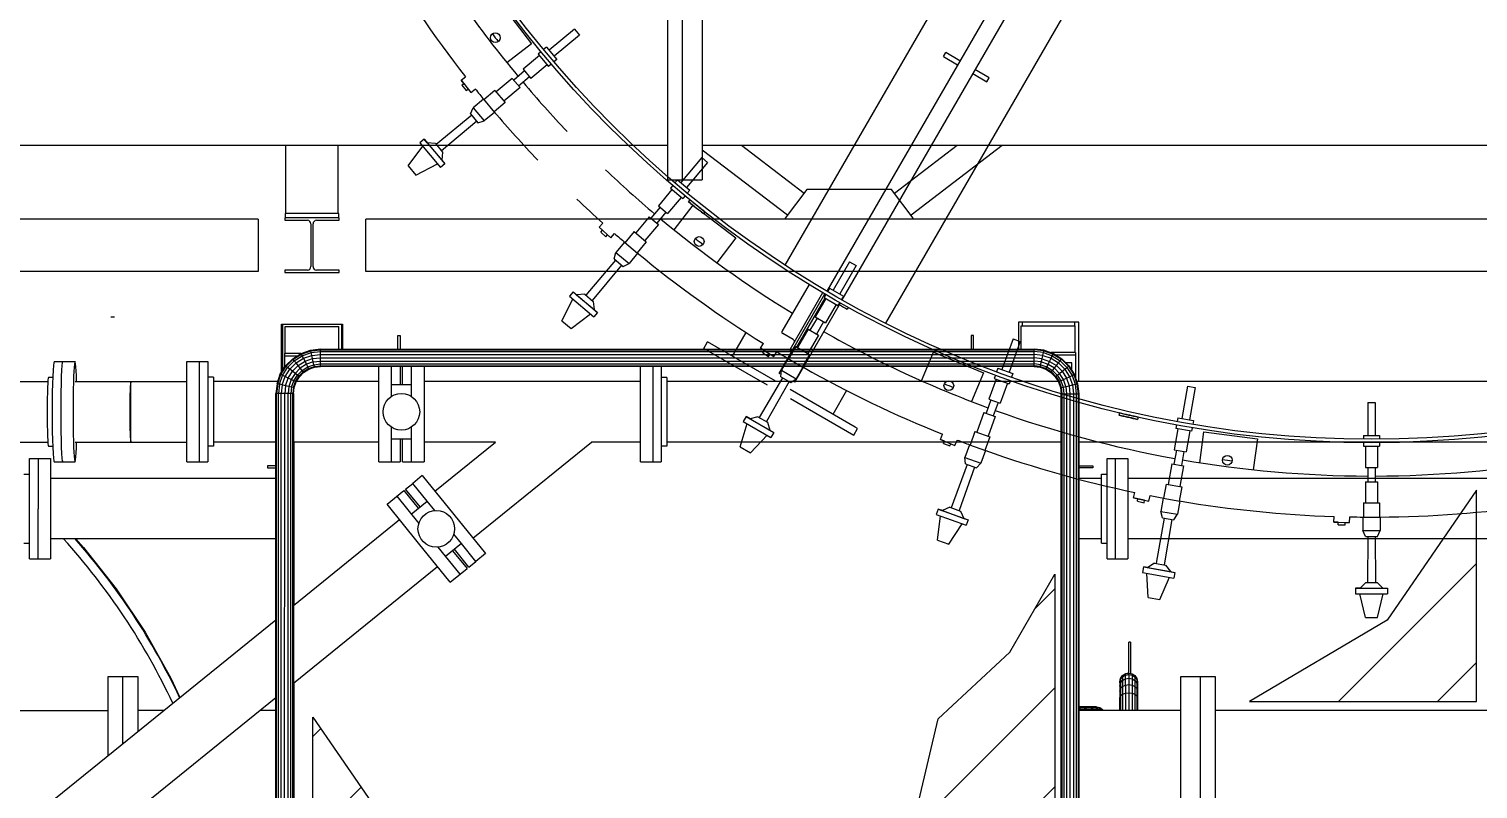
# Model space of a CAD drawing. Header units: metres. Extents: x 0 to 63075, y 0 to 44550.
# Drawn here: x 59312 to 59918, y 39775 to 40093 of the extents above; entities that cross this region are included whole.
import ezdxf

# ---------------------------------------------------------------- set-up
doc = ezdxf.new("R2010")
doc.units = ezdxf.units.M
doc.header["$LTSCALE"] = 75
for name, color, linetype in [('GSB', 7, 'Continuous'), ('ML6', 1, 'Continuous'), ('SDM', 7, 'Continuous'), ('SL1', 8, 'Continuous')]:
    doc.layers.add(name, color=color, linetype=linetype)
doc.styles.add('ROMANS', font='ROMANS.SHX')
doc.dimstyles.new('75___1-75', dxfattribs={"dimscale": 75, "dimtxt": 2.5, "dimasz": 2, "dimexe": 1.5, "dimexo": 1, "dimgap": 0.5, "dimtad": 1, "dimdec": 0, "dimzin": 12, "dimtxsty": 'ROMANS', "dimcen": 0, "dimclrd": 256, "dimclre": 256, "dimclrt": 3, "dimazin": 3, "dimtfac": 1, "dimtdec": 0, "dimtmove": 0, "dimatfit": 0, "dimfxl": 1, "dimlwd": -1, "dimlwe": -1, "dimarcsym": 0})
pattern_1 = [(44.99813, (326091.56, -18363.04), (-137.8813, 137.89033), [])]

# ---------------------------------------------------------------- blocks, each defined once
blk = doc.blocks.new('A$C6bae614f')
at = {"layer": 'SL1'}
h = blk.add_hatch(dxfattribs=at)
h.set_pattern_fill('_USER', color=256, scale=195, angle=44.9981, style=0, pattern_type=0)
h.set_pattern_definition(pattern_1)
h.paths.add_polyline_path([(412913.5, 40159), (412530.3, 39932.6), (413162.2, 39932.6), (413162.2, 40520.6)])
h = blk.add_hatch(dxfattribs=at)
h.set_pattern_fill('_USER', color=256, scale=195, angle=44.9981, style=0, pattern_type=0)
h.set_pattern_definition(pattern_1)
h.paths.add_polyline_path([(411988.6, 40287.3), (411988.6, 38984), (411844.3, 39273.2), (411657.2, 39425.7), (411610.2, 39655.1), (411663.4, 39883.5), (411863.7, 40069.8)])
h = blk.add_hatch(dxfattribs=at)
h.set_pattern_fill('_USER', color=256, scale=195, angle=44.9981, style=0, pattern_type=0)
h.set_pattern_definition(pattern_1)
h.paths.add_polyline_path([(410329.1, 39298.2), (410955, 38928.5), (409923, 38928.5), (409923, 39889)])
for p, q in [((412699.4, 43405.3), (411354.2, 41075.3)), ((412741.3, 43381.1), (411396, 41051.2)), ((412499.2, 43333.9), (411237, 41147.9)), ((412779.6, 43172), (411517.4, 40986)), ((410910.9, 41385.7), (410910.9, 42084.2)), ((410952.1, 41385.7), (410952.1, 42084.2)), ((411007.1, 42084.2), (411007.1, 41385.7)), ((410440.6, 41883.2), (410531.9, 41764.2)), ((410651, 41804.7), (410581, 41746)), ((410651, 41804.7), (410664.7, 41788.4)), ((410531.9, 41764.2), (410463, 41711.3)), ((410664.7, 41788.4), (410594.7, 41729.7)), ((410553.8, 41731.1), (410508.5, 41693.1)), ((410557.9, 41741.8), (410550.2, 41735.3)), ((410550.2, 41735.3), (410578.8, 41701.2)), ((410573.6, 41754.9), (410565.2, 41747.9)), ((410573.6, 41754.9), (410602.2, 41720.8)), ((410602.2, 41720.8), (410593.8, 41713.8)), ((411678.3, 41728.5), (411684.7, 41739.5)), ((411678.3, 41728.5), (411718, 41705.5)), ((411724.4, 41716.5), (411684.7, 41739.5)), ((410512.4, 41688.4), (410482, 41663)), ((410508.5, 41693.1), (410530, 41667.5)), ((410575.2, 41705.5), (410530, 41667.5)), ((410586.5, 41707.7), (410578.8, 41701.2)), ((411759.9, 41681.4), (411799.6, 41658.5)), ((411805.9, 41669.5), (411766.2, 41692.4)), ((410335.6, 41663), (410347.8, 41672.5)), ((410335.6, 41663), (410362.4, 41628.5)), ((410343.1, 41653.3), (410335.6, 41663)), ((410337.6, 41648.9), (410343.1, 41653.3)), ((410337.6, 41648.9), (410349.2, 41634)), ((410343.1, 41653.3), (410354.8, 41638.2)), ((410349.2, 41634), (410354.8, 41638.2)), ((410354.8, 41638.2), (410362.4, 41628.5)), ((410362.4, 41628.5), (410375.1, 41638.2)), ((410478.1, 41667.6), (410433.2, 41629.9)), ((410499.6, 41642), (410454.7, 41604.3)), ((410478.1, 41667.6), (410499.6, 41642)), ((410526.1, 41672.2), (410495.7, 41646.6)), ((411799.6, 41658.5), (411805.9, 41669.5)), ((410398, 41609.7), (410369.4, 41585.8)), ((410398, 41609.7), (410428.7, 41573.1)), ((410429.8, 41634), (410399.2, 41608.3)), ((410458.1, 41600.2), (410427.5, 41574.5)), ((410429.8, 41634), (410458.1, 41600.2)), ((410365.2, 41565), (410266.5, 41483.3)), ((410361.6, 41569.3), (410369.4, 41585.8)), ((410361.6, 41569.3), (410382.5, 41544.3)), ((410369.4, 41585.8), (410400.1, 41549.2)), ((410428.7, 41573.1), (410400.1, 41549.2)), ((410378.9, 41548.6), (410281.3, 41465.6)), ((410382.5, 41544.3), (410400.1, 41549.2)), ((410910.9, 41481), (408007.1, 41481.1)), ((409847.3, 41291.6), (409847.3, 41481)), ((409993.3, 41291.6), (409993.3, 41481)), ((410188.2, 41424.5), (410228.9, 41478.6)), ((410233.1, 41498.2), (410221, 41488)), ((410221, 41488), (410278.1, 41419.9)), ((410233.1, 41498.2), (410290.2, 41430.1)), ((410241.3, 41488.5), (410233.1, 41498.2)), ((410241.3, 41488.5), (410282.1, 41439.9)), ((410263.9, 41486.3), (410241.3, 41488.5)), ((410263.9, 41486.3), (410283.9, 41462.5)), ((413910.9, 41480.9), (411007.1, 41481)), ((411290.3, 41347.4), (411115.8, 41481)), ((411716.5, 41480.9), (411542, 41347.4)), ((411841.8, 41480.9), (411588.3, 41286.9)), ((410283.9, 41462.5), (410282.1, 41439.9)), ((410282.1, 41439.9), (410290.2, 41430.1)), ((411005.7, 41447.4), (410946.9, 41377.5)), ((411022, 41433.7), (410963.3, 41363.8)), ((411005.7, 41447.4), (411022, 41433.7)), ((411243.9, 41286.9), (411007.1, 41468.2)), ((410188.2, 41424.5), (410209.8, 41398.7)), ((410209.8, 41398.7), (410270.2, 41429.4)), ((410290.2, 41430.1), (410278.1, 41419.9)), ((410922.7, 41358), (410884.7, 41312.7)), ((410910.9, 41385.7), (411007.1, 41385.7)), ((410924.9, 41369.3), (410918.5, 41361.6)), ((410918.5, 41361.6), (410952.5, 41332.9)), ((410938.1, 41384.9), (410931, 41376.6)), ((410938.1, 41384.9), (410972.2, 41356.3)), ((410972.2, 41356.3), (410965.1, 41347.9)), ((411298.5, 41358.1), (411237.9, 41278.9)), ((411533.8, 41358.1), (411298.5, 41358.1)), ((411594.4, 41278.9), (411533.8, 41358.1)), ((410884.7, 41312.7), (410910.3, 41291.2)), ((410948.3, 41336.5), (410910.3, 41291.2)), ((410928.5, 41245.7), (410981.2, 41314.3)), ((410959, 41340.7), (410952.5, 41332.9)), ((410969.1, 41324.2), (410973.1, 41329.1)), ((409770.3, 41276.1), (401675.3, 41276.3)), ((409770.3, 41276.1), (409770.3, 41130.1)), ((409844.3, 41279.1), (409844.3, 41272.5)), ((409996.3, 41279.1), (409844.3, 41279.1)), ((409844.3, 41272.5), (409907.4, 41272.5)), ((409845.3, 41291.6), (409845.3, 41279.1)), ((409995.3, 41291.6), (409845.3, 41291.6)), ((409933.2, 41272.5), (409996.3, 41272.5)), ((409995.3, 41279.1), (409995.3, 41291.6)), ((409996.3, 41272.5), (409996.3, 41279.1)), ((417777.4, 41275.8), (410070.3, 41276.1)), ((410070.3, 41130.1), (410070.3, 41276.1)), ((410859.2, 41282.3), (410821.6, 41237.4)), ((410859.2, 41282.3), (410884.8, 41260.9)), ((410889.4, 41308.8), (410863.8, 41278.4)), ((410905.6, 41295.2), (410880.2, 41264.7)), ((411014, 41296.3), (411010, 41291.3)), ((411010.7, 41292.2), (411100.5, 41223.4)), ((411237.9, 41278.9), (411237.9, 41276)), ((411594.4, 41276), (411594.4, 41278.9)), ((409917.4, 41262.5), (409917.4, 41143.7)), ((409923.2, 41143.7), (409923.2, 41262.5)), ((410719.6, 41253.1), (410730, 41264.6)), ((410719.6, 41253.1), (410752, 41223.7)), ((410728.8, 41244.8), (410719.6, 41253.1)), ((410724.1, 41239.6), (410728.8, 41244.8)), ((410724.1, 41239.6), (410738.1, 41226.9)), ((410728.8, 41244.8), (410742.9, 41232)), ((410738.1, 41226.9), (410742.9, 41232)), ((410742.9, 41232), (410752, 41223.7)), ((410752, 41223.7), (410762.8, 41235.5)), ((410817.5, 41240.9), (410791.8, 41210.2)), ((410817.5, 41240.9), (410851.2, 41212.5)), ((410884.8, 41260.9), (410847.1, 41216)), ((410790.3, 41211.4), (410766.4, 41182.9)), ((410790.3, 41211.4), (410826.9, 41180.7)), ((410851.2, 41212.5), (410825.5, 41181.9)), ((411100.5, 41223.4), (411047.5, 41154.4)), ((410765.8, 41161.7), (410682.8, 41064.1)), ((410761.5, 41165.3), (410766.4, 41182.9)), ((410761.5, 41165.3), (410786.5, 41144.3)), ((410766.4, 41182.9), (410803, 41152.2)), ((410786.5, 41144.3), (410803, 41152.2)), ((410826.9, 41180.7), (410803, 41152.2)), ((411417, 41157.1), (411371.3, 41078)), ((411417, 41157.1), (411435.4, 41146.5)), ((409770.3, 41130.1), (401675.3, 41130.3)), ((409844.3, 41133.7), (409844.3, 41127.1)), ((409907.4, 41133.7), (409844.3, 41133.7)), ((409844.3, 41127.1), (409996.3, 41127.1)), ((409996.3, 41133.7), (409933.2, 41133.7)), ((409996.3, 41127.1), (409996.3, 41133.7)), ((417777.4, 41129.8), (410070.3, 41130.1)), ((410782.2, 41147.9), (410700.5, 41049.2)), ((411237, 41147.9), (411237, 41147.9)), ((411435.4, 41146.5), (411389.8, 41067.4)), ((410647.3, 41073), (410637.2, 41060.9)), ((410647.3, 41073), (410715.4, 41015.9)), ((410657.1, 41064.9), (410647.3, 41073)), ((411304.8, 41093.9), (411228.9, 40962.4)), ((411251.6, 40913), (411342.9, 41071)), ((411361.3, 41083.8), (411355.8, 41074.4)), ((411361.3, 41083.8), (411399.8, 41061.6)), ((410616, 40992.6), (410646.6, 41052.9)), ((410637.2, 41060.9), (410705.3, 41003.7)), ((410679.7, 41066.6), (410657.1, 41064.9)), ((410657.1, 41064.9), (410705.8, 41024)), ((410679.7, 41066.6), (410703.5, 41046.7)), ((410703.5, 41046.7), (410705.8, 41024)), ((411220.8, 40846.8), (411348.3, 41067.7)), ((411264.8, 40821.4), (411392.3, 41042.3)), ((411270.1, 40919.5), (411348.8, 41055.8)), ((411350.8, 41054.6), (411321.3, 41003.5)), ((411351.1, 41066.2), (411346, 41057.4)), ((411346, 41057.4), (411384.6, 41035.2)), ((411379.7, 41037.9), (411350.2, 40986.8)), ((411389.6, 41043.9), (411384.6, 41035.2)), ((411399.8, 41061.6), (411394.3, 41052.1)), ((411413.8, 41030.3), (411410.7, 41025)), ((409370.3, 41003.1), (409360.3, 41003.1)), ((410616, 40992.6), (410641.7, 40971)), ((410641.7, 40971), (410695.8, 41011.7)), ((410715.4, 41015.9), (410705.3, 41003.7)), ((410705.8, 41024), (410715.4, 41015.9)), ((411326.5, 41000.4), (411306.7, 40966.1)), ((411321.3, 41003.5), (411350.2, 40986.8)), ((411344.9, 40989.8), (411325.1, 40955.4)), ((409835.3, 40983.5), (410005.3, 40983.5)), ((409835.3, 40848.6), (409835.3, 40983.5)), ((409837.8, 40983.5), (409837.8, 40852.5)), ((409845.3, 40976.3), (409995.3, 40976.3)), ((409845.3, 40901.3), (409845.3, 40976.3)), ((409995.3, 40914.1), (409995.3, 40976.3)), ((410002.8, 40983.5), (410002.8, 40914.1)), ((410005.3, 40963.7), (410002.8, 40961.2)), ((410005.3, 40983.5), (410005.3, 40914.1)), ((410159.8, 40952.1), (410166.1, 40952.1)), ((410159.8, 40914.1), (410159.8, 40952.1)), ((410166.1, 40952.1), (410166.1, 40914.1)), ((411128.5, 40960.1), (411090.4, 40893.9)), ((411260.4, 40940.1), (411231.4, 40956.8)), ((411301.4, 40969.1), (411272.1, 40918.4)), ((411330.4, 40952.4), (411301.1, 40901.7)), ((411301.4, 40969.1), (411330.4, 40952.4)), ((411755.4, 40952), (411755.4, 40914)), ((411761.8, 40952), (411755.4, 40952)), ((411761.8, 40914), (411761.8, 40952)), ((412055.3, 40989), (411887.3, 40989)), ((411887.3, 40989), (411887.3, 40914)), ((411895.3, 40914), (411895.3, 40979)), ((411895.3, 40979), (412045.3, 40979)), ((411897.3, 40989), (411897.3, 40979)), ((412043.3, 40989), (412043.3, 40979)), ((412045.3, 40904), (412045.3, 40979)), ((412055.3, 40823.2), (412055.3, 40989)), ((409890.3, 40901.8), (409916.6, 40911)), ((409891.1, 40900.1), (409917, 40909.1)), ((409916.6, 40911), (409944.3, 40914.1)), ((409917, 40909.1), (409916.6, 40911)), ((409917, 40909.1), (409944.3, 40912.2)), ((409918.2, 40904), (409917, 40909.1)), ((409944.3, 40914.1), (411930.8, 40914)), ((409944.3, 40867.1), (409944.3, 40914.1)), ((409944.3, 40912.2), (411930.8, 40912.2)), ((411011.3, 40915.8), (411021.6, 40933.6)), ((411011.3, 40915.8), (411187.6, 40814)), ((411209.7, 40825.1), (411021.6, 40933.6)), ((411169.1, 40916.1), (411177.3, 40929.2)), ((411169.1, 40916.1), (411206, 40892.8)), ((411179.5, 40909.5), (411169.1, 40916.1)), ((411175.8, 40903.5), (411179.5, 40909.5)), ((411179.5, 40909.5), (411195.6, 40899.3)), ((411267.5, 40921), (411247.5, 40886.4)), ((411267.5, 40921), (411305.7, 40899)), ((411872.5, 40942.7), (411841.2, 40856.8)), ((411892.5, 40935.4), (411861.2, 40849.6)), ((411872.5, 40942.7), (411892.5, 40935.4)), ((411958.5, 40910.9), (411930.8, 40914)), ((411930.8, 40912.2), (411930.8, 40914)), ((411958, 40909.1), (411930.8, 40912.2)), ((411930.8, 40906.9), (411930.8, 40912.2)), ((411956.9, 40903.9), (411958, 40909.1)), ((411958, 40909.1), (411958.5, 40910.9)), ((411958, 40909.1), (411983.9, 40900)), ((411958.5, 40910.9), (411984.7, 40901.7)), ((409202.5, 40878.8), (409260.6, 40878.8)), ((409572, 40599.4), (409572, 40878.8)), ((409572, 40878.8), (409630.2, 40878.8)), ((409606.3, 40878.8), (409606.3, 40599.4)), ((409630.2, 40878.8), (409630.2, 40599.4)), ((409889.5, 40901.3), (409844.3, 40901.3)), ((409844.3, 40862.9), (409844.3, 40901.3)), ((409844.3, 40894.7), (409879, 40894.7)), ((409847, 40867.2), (409866.7, 40886.9)), ((409848.5, 40866.1), (409867.9, 40885.5)), ((409852.6, 40862.8), (409871.2, 40881.4)), ((409858.8, 40857.9), (409876.1, 40875.2)), ((409866.7, 40886.9), (409890.3, 40901.8)), ((409867.9, 40885.5), (409866.7, 40886.9)), ((409867.9, 40885.5), (409891.1, 40900.1)), ((409871.2, 40881.4), (409867.9, 40885.5)), ((409871.2, 40881.4), (409893.4, 40895.3)), ((409876.1, 40875.2), (409871.2, 40881.4)), ((409876.1, 40875.2), (409896.8, 40888.2)), ((409881.9, 40867.9), (409876.1, 40875.2)), ((409881.9, 40867.9), (409900.9, 40879.8)), ((409904.9, 40871.4), (409887.8, 40860.6)), ((409891.1, 40900.1), (409890.3, 40901.8)), ((409893.4, 40895.3), (409891.1, 40900.1)), ((409893.4, 40895.3), (409918.2, 40904)), ((409896.8, 40888.2), (409893.4, 40895.3)), ((409896.8, 40888.2), (409920, 40896.3)), ((409900.9, 40879.8), (409896.8, 40888.2)), ((409900.9, 40879.8), (409922, 40887.2)), ((409904.9, 40871.4), (409900.9, 40879.8)), ((409924.1, 40878.1), (409904.9, 40871.4)), ((409908.4, 40864.2), (409904.9, 40871.4)), ((409908.4, 40864.2), (409925.9, 40870.4)), ((409918.2, 40904), (409944.3, 40906.9)), ((409920, 40896.3), (409918.2, 40904)), ((409920, 40896.3), (409944.3, 40899)), ((409922, 40887.2), (409920, 40896.3)), ((409922, 40887.2), (409944.3, 40889.7)), ((409924.1, 40878.1), (409922, 40887.2)), ((409924.1, 40878.1), (409944.3, 40880.3)), ((409925.9, 40870.4), (409924.1, 40878.1)), ((409925.9, 40870.4), (409944.3, 40872.4)), ((409927, 40865.2), (409925.9, 40870.4)), ((409944.3, 40906.9), (411930.8, 40906.9)), ((409944.3, 40899), (411930.8, 40899)), ((409944.3, 40889.7), (411930.8, 40889.6)), ((409944.3, 40880.3), (411930.8, 40880.3)), ((409944.3, 40872.4), (411930.8, 40872.4)), ((411175.8, 40903.5), (411191.8, 40893.5)), ((411191.8, 40893.5), (411195.6, 40899.3)), ((411195.6, 40899.3), (411206, 40892.8)), ((411206, 40892.8), (411214.6, 40906.3)), ((411245.9, 40887.3), (411227.3, 40855.1)), ((411245.9, 40887.3), (411287.3, 40863.4)), ((411254.2, 40907.4), (411255.4, 40906.7)), ((411305.7, 40899), (411285.7, 40864.4)), ((411617.7, 40825.1), (411651, 40905.5)), ((411651, 40905.5), (411789.6, 40848.1)), ((411956.9, 40903.9), (411930.8, 40906.9)), ((411930.8, 40867.1), (411930.8, 40906.9)), ((411955.1, 40896.2), (411930.8, 40899)), ((411953, 40887.1), (411930.8, 40889.6)), ((411950.9, 40878), (411930.8, 40880.3)), ((411949.2, 40870.3), (411930.8, 40872.4)), ((411948, 40865.1), (411949.2, 40870.3)), ((411949.2, 40870.3), (411950.9, 40878)), ((411949.2, 40870.3), (411966.7, 40864.2)), ((411950.9, 40878), (411953, 40887.1)), ((411970.1, 40871.3), (411950.9, 40878)), ((411953, 40887.1), (411955.1, 40896.2)), ((411953, 40887.1), (411974.2, 40879.7)), ((411955.1, 40896.2), (411956.9, 40903.9)), ((411955.1, 40896.2), (411978.2, 40888.1)), ((411956.9, 40903.9), (411981.6, 40895.3)), ((411966.7, 40864.2), (411970.1, 40871.3)), ((411970.1, 40871.3), (411974.2, 40879.7)), ((411987.3, 40860.5), (411970.1, 40871.3)), ((411974.2, 40879.7), (411978.2, 40888.1)), ((411974.2, 40879.7), (411993.1, 40867.8)), ((412046.3, 40904), (411978.1, 40904)), ((411978.2, 40888.1), (411981.6, 40895.3)), ((411978.2, 40888.1), (411998.9, 40875.1)), ((411981.6, 40895.3), (411983.9, 40900)), ((411981.6, 40895.3), (412003.9, 40881.3)), ((411983.9, 40900), (411984.7, 40901.7)), ((411983.9, 40900), (412007.2, 40885.4)), ((411984.7, 40901.7), (412008.3, 40886.9)), ((411991.6, 40897.4), (412046.3, 40897.4)), ((411993.1, 40867.8), (411998.9, 40875.1)), ((411998.9, 40875.1), (412003.9, 40881.3)), ((411998.9, 40875.1), (412016.3, 40857.8)), ((412003.9, 40881.3), (412007.2, 40885.4)), ((412003.9, 40881.3), (412022.4, 40862.7)), ((412007.2, 40885.4), (412008.3, 40886.9)), ((412007.2, 40885.4), (412026.6, 40866)), ((412008.3, 40886.9), (412028, 40867.2)), ((412036.3, 40875.7), (412019.5, 40875.7)), ((412036.3, 40854), (412036.3, 40875.7)), ((412046.3, 40904), (412046.3, 40833.8)), ((409186.7, 40835.2), (409198.5, 40835.2)), ((409646, 40835.2), (409630.2, 40835.2)), ((409646, 40835.2), (409646, 40643.1)), ((409823, 40817.4), (409832.2, 40843.7)), ((409824.8, 40816.9), (409833.9, 40842.9)), ((409830, 40815.8), (409838.6, 40840.6)), ((409832.2, 40843.7), (409847, 40867.2)), ((409833.9, 40842.9), (409832.2, 40843.7)), ((409833.9, 40842.9), (409848.5, 40866.1)), ((409838.6, 40840.6), (409833.9, 40842.9)), ((409837.7, 40814), (409845.8, 40837.1)), ((409838.6, 40840.6), (409852.6, 40862.8)), ((409845.8, 40837.1), (409838.6, 40840.6)), ((409845.8, 40837.1), (409858.8, 40857.9)), ((409854.2, 40833.1), (409845.8, 40837.1)), ((409846.8, 40811.9), (409854.2, 40833.1)), ((409848.5, 40866.1), (409847, 40867.2)), ((409852.6, 40862.8), (409848.5, 40866.1)), ((409858.8, 40857.9), (409852.6, 40862.8)), ((409854.2, 40833.1), (409866.1, 40852)), ((409862.6, 40829), (409854.2, 40833.1)), ((409862.6, 40829), (409855.9, 40809.9)), ((409866.1, 40852), (409858.8, 40857.9)), ((409873.4, 40846.2), (409862.6, 40829)), ((409869.7, 40825.6), (409862.6, 40829)), ((409866.1, 40852), (409881.9, 40867.9)), ((409873.4, 40846.2), (409866.1, 40852)), ((409869.7, 40825.6), (409879.6, 40841.3)), ((409887.8, 40860.6), (409873.4, 40846.2)), ((409879.6, 40841.3), (409873.4, 40846.2)), ((409874.5, 40823.3), (409883.7, 40838)), ((409876.2, 40822.5), (409885.2, 40836.8)), ((409879.6, 40841.3), (409892.7, 40854.4)), ((409883.7, 40838), (409879.6, 40841.3)), ((409887.8, 40860.6), (409881.9, 40867.9)), ((409883.7, 40838), (409896, 40850.2)), ((409885.2, 40836.8), (409883.7, 40838)), ((409885.2, 40836.8), (409897.1, 40848.8)), ((409892.7, 40854.4), (409887.8, 40860.6)), ((409892.7, 40854.4), (409908.4, 40864.2)), ((409896, 40850.2), (409892.7, 40854.4)), ((409896, 40850.2), (409910.7, 40859.5)), ((409897.1, 40848.8), (409896, 40850.2)), ((409897.1, 40848.8), (409911.5, 40857.8)), ((409910.7, 40859.5), (409908.4, 40864.2)), ((409910.7, 40859.5), (409927, 40865.2)), ((409911.5, 40857.8), (409910.7, 40859.5)), ((409911.5, 40857.8), (409927.5, 40863.4)), ((409927, 40865.2), (409944.3, 40867.1)), ((409927.5, 40863.4), (409927, 40865.2)), ((409927.5, 40863.4), (409944.3, 40865.3)), ((409944.3, 40865.3), (409944.3, 40867.1)), ((409944.3, 40867.1), (411930.8, 40867.1)), ((411930.8, 40865.2), (409944.3, 40865.3)), ((410106.4, 40599.4), (410106.4, 40865.3)), ((410140.7, 40865.3), (410140.7, 40781.4)), ((410166.1, 40865.3), (410166.1, 40815.1)), ((410172.3, 40815.1), (410172.3, 40865.3)), ((410197.7, 40781.4), (410197.7, 40865.3)), ((410232.6, 40865.3), (410232.6, 40599.4)), ((410834.8, 40599.4), (410834.8, 40865.2)), ((410869.1, 40865.2), (410869.1, 40599.4)), ((410892.9, 40865.2), (410892.9, 40599.4)), ((410908.7, 40835.1), (410892.9, 40835.1)), ((410908.7, 40835.1), (410908.7, 40643)), ((411230.4, 40834.1), (411165.6, 40723.5)), ((411220.8, 40846.8), (411221.9, 40846.1)), ((411221.9, 40846.1), (411226.2, 40843.7)), ((411225.5, 40836.9), (411227.3, 40855.1)), ((411225.5, 40836.9), (411253.8, 40820.6)), ((411227.3, 40855.1), (411268.7, 40831.2)), ((411253.8, 40820.6), (411268.7, 40831.2)), ((411287.3, 40863.4), (411268.7, 40831.2)), ((411789.6, 40848.1), (411756.3, 40767.7)), ((411825.1, 40830.3), (411804.9, 40774.7)), ((411823.3, 40841.6), (411819.9, 40832.2)), ((411819.9, 40832.2), (411861.7, 40816.9)), ((411830.3, 40860.8), (411826.6, 40850.6)), ((411830.3, 40860.8), (411872.1, 40845.6)), ((411872.1, 40845.6), (411868.4, 40835.3)), ((411930.8, 40865.2), (411930.8, 40867.1)), ((411948, 40865.1), (411930.8, 40867.1)), ((411930.8, 40865.2), (411947.6, 40863.3)), ((411947.6, 40863.3), (411948, 40865.1)), ((411947.6, 40863.3), (411963.6, 40857.7)), ((411948, 40865.1), (411964.4, 40859.4)), ((411963.6, 40857.7), (411964.4, 40859.4)), ((411963.6, 40857.7), (411977.9, 40848.7)), ((411964.4, 40859.4), (411966.7, 40864.2)), ((411964.4, 40859.4), (411979.1, 40850.2)), ((411966.7, 40864.2), (411982.4, 40854.3)), ((411977.9, 40848.7), (411979.1, 40850.2)), ((411977.9, 40848.7), (411989.9, 40836.7)), ((411979.1, 40850.2), (411982.4, 40854.3)), ((411979.1, 40850.2), (411991.3, 40837.9)), ((411982.4, 40854.3), (411987.3, 40860.5)), ((411982.4, 40854.3), (411995.5, 40841.2)), ((411987.3, 40860.5), (411993.1, 40867.8)), ((412001.7, 40846.1), (411987.3, 40860.5)), ((411989.9, 40836.7), (411991.3, 40837.9)), ((411989.9, 40836.7), (411998.9, 40822.4)), ((411991.3, 40837.9), (411995.5, 40841.2)), ((411991.3, 40837.9), (412000.6, 40823.2)), ((411993.1, 40867.8), (412009, 40852)), ((411995.5, 40841.2), (412001.7, 40846.1)), ((411995.5, 40841.2), (412005.3, 40825.5)), ((412001.7, 40846.1), (412009, 40852)), ((412012.5, 40828.9), (412001.7, 40846.1)), ((412005.3, 40825.5), (412012.5, 40828.9)), ((412009, 40852), (412016.3, 40857.8)), ((412009, 40852), (412020.9, 40833)), ((412012.5, 40828.9), (412020.9, 40833)), ((412019.2, 40809.8), (412012.5, 40828.9)), ((412016.3, 40857.8), (412022.4, 40862.7)), ((412016.3, 40857.8), (412029.3, 40837)), ((412020.9, 40833), (412029.3, 40837)), ((412020.9, 40833), (412028.3, 40811.9)), ((412022.4, 40862.7), (412026.6, 40866)), ((412022.4, 40862.7), (412036.4, 40840.5)), ((412026.6, 40866), (412028, 40867.2)), ((412026.6, 40866), (412041.2, 40842.8)), ((412028, 40867.2), (412042.8, 40843.6)), ((412029.3, 40837), (412036.4, 40840.5)), ((412029.3, 40837), (412037.4, 40813.9)), ((412036.4, 40840.5), (412041.2, 40842.8)), ((412036.4, 40840.5), (412045.1, 40815.7)), ((412041.2, 40842.8), (412042.8, 40843.6)), ((412041.2, 40842.8), (412050.2, 40816.9)), ((412042.8, 40843.6), (412052, 40817.3)), ((406262.9, 40823.4), (409184.9, 40823.3)), ((409260.6, 40823.3), (409572, 40823.3)), ((409416.3, 40655), (409416.3, 40823.3)), ((409825.1, 40823.3), (409646, 40823.3)), ((409819.8, 38967.6), (409819.9, 40789.7)), ((409823, 40817.4), (409819.9, 40789.7)), ((409821.7, 40789.7), (409819.9, 40789.7)), ((409824.8, 40816.9), (409821.7, 40789.7)), ((409821.7, 38967.6), (409821.7, 40789.7)), ((409827, 40789.7), (409821.7, 40789.7)), ((409824.8, 40816.9), (409823, 40817.4)), ((409830, 40815.8), (409824.8, 40816.9)), ((409830, 40815.8), (409827, 40789.7)), ((409827, 38967.6), (409827, 40789.7)), ((409834.9, 40789.7), (409827, 40789.7)), ((409837.7, 40814), (409830, 40815.8)), ((409837.7, 40814), (409834.9, 40789.7)), ((409844.3, 40789.7), (409834.9, 40789.7)), ((409834.9, 38967.6), (409834.9, 40789.7)), ((409846.8, 40811.9), (409837.7, 40814)), ((409844.2, 38967.6), (409844.3, 40789.7)), ((409846.8, 40811.9), (409844.3, 40789.7)), ((409853.6, 40789.7), (409844.3, 40789.7)), ((409855.9, 40809.9), (409846.8, 40811.9)), ((409855.9, 40809.9), (409853.6, 40789.7)), ((409853.6, 38967.6), (409853.6, 40789.7)), ((409861.5, 40789.7), (409853.6, 40789.7)), ((409863.6, 40808.1), (409855.9, 40809.9)), ((409863.6, 40808.1), (409861.5, 40789.7)), ((409861.5, 38967.6), (409861.5, 40789.7)), ((409866.8, 40789.7), (409861.5, 40789.7)), ((409863.6, 40808.1), (409869.7, 40825.6)), ((409868.8, 40806.9), (409863.6, 40808.1)), ((409868.8, 40806.9), (409866.8, 40789.7)), ((409868.7, 40789.7), (409866.8, 40789.7)), ((409866.8, 38967.6), (409866.8, 40789.7)), ((409868.7, 40789.7), (409868.6, 38967.6)), ((409868.7, 40789.7), (409870.6, 40806.5)), ((409868.8, 40806.9), (409874.5, 40823.3)), ((409870.6, 40806.5), (409868.8, 40806.9)), ((409874.5, 40823.3), (409869.7, 40825.6)), ((409870.6, 40806.5), (409876.2, 40822.5)), ((409876.2, 40822.5), (409874.5, 40823.3)), ((410106.4, 40823.2), (409876.7, 40823.3)), ((410140.7, 40815.1), (410197.7, 40815.1)), ((410834.8, 40823.2), (410232.6, 40823.2)), ((411998.4, 40823.2), (410908.7, 40823.2)), ((411248.9, 40823.4), (411185.6, 40712)), ((411432.4, 40696.4), (411251.5, 40800.9)), ((411260.4, 40823.9), (411259.4, 40824.5)), ((411264.8, 40821.4), (411260.4, 40823.9)), ((411409, 40798.1), (411370.8, 40732)), ((411856.5, 40818.8), (411836.3, 40763.3)), ((411865.2, 40826.4), (411861.7, 40816.9)), ((411998.9, 40822.4), (412000.6, 40823.2)), ((411998.9, 40822.4), (412004.5, 40806.4)), ((412000.6, 40823.2), (412005.3, 40825.5)), ((412000.6, 40823.2), (412006.3, 40806.8)), ((412004.5, 40806.4), (412006.3, 40806.8)), ((412004.5, 40806.4), (412006.4, 40789.6)), ((412005.3, 40825.5), (412011.4, 40808)), ((412006.3, 40806.8), (412011.4, 40808)), ((412006.3, 40806.8), (412008.2, 40789.6)), ((412006.3, 39311.4), (412006.4, 40789.6)), ((412006.4, 40789.6), (412008.2, 40789.6)), ((412008.2, 40789.6), (412008.2, 39307.8)), ((412008.2, 40789.6), (412013.5, 40789.6)), ((412011.4, 40808), (412019.2, 40809.8)), ((412011.4, 40808), (412013.5, 40789.6)), ((412013.5, 40789.6), (412013.5, 39297.6)), ((412013.5, 40789.6), (412021.4, 40789.6)), ((412019.2, 40809.8), (412028.3, 40811.9)), ((412019.2, 40809.8), (412021.4, 40789.6)), ((412021.4, 40789.6), (412030.8, 40789.6)), ((412021.4, 40789.6), (412021.4, 39282.3)), ((412028.3, 40811.9), (412037.4, 40813.9)), ((412028.3, 40811.9), (412030.8, 40789.6)), ((412030.8, 40789.6), (412030.7, 39264.3)), ((412030.8, 40789.6), (412040.1, 40789.6)), ((412037.4, 40813.9), (412045.1, 40815.7)), ((412037.4, 40813.9), (412040.1, 40789.6)), ((412040.1, 40789.6), (412040.1, 39246.2)), ((412040.1, 40789.6), (412048, 40789.6)), ((412045.1, 40815.7), (412050.2, 40816.9)), ((412045.1, 40815.7), (412048, 40789.6)), ((412048, 40789.6), (412048, 39231)), ((412048, 40789.6), (412053.3, 40789.6)), ((413834.8, 40823.1), (412050, 40823.2)), ((412050.2, 40816.9), (412052, 40817.3)), ((412050.2, 40816.9), (412053.3, 40789.6)), ((412052, 40817.3), (412055.2, 40789.6)), ((412053.3, 40789.6), (412055.2, 40789.6)), ((412053.3, 40789.6), (412053.3, 39220.8)), ((412055.2, 40789.6), (412055.1, 39217.2)), ((412358.3, 40810.6), (412342.4, 40720.6)), ((412358.3, 40810.6), (412379.2, 40806.9)), ((412379.2, 40806.9), (412363.4, 40716.9)), ((411252.9, 40776.3), (411429.2, 40674.5)), ((411810.6, 40772.6), (411797, 40735.4)), ((411804.9, 40774.7), (411836.3, 40763.3)), ((411830.5, 40765.4), (411817, 40728.1)), ((412859.6, 40764.8), (412880.9, 40764.8)), ((412859.6, 40764.8), (412859.6, 40673.5)), ((412880.9, 40764.8), (412880.9, 40673.5)), ((411129.1, 40726.2), (411121.2, 40712.5)), ((411121.2, 40712.5), (411198.2, 40668)), ((411129.1, 40726.2), (411206.1, 40681.7)), ((411140.1, 40719.9), (411129.1, 40726.2)), ((411162.1, 40725.5), (411140.1, 40719.9)), ((411140.1, 40719.9), (411195.2, 40688.1)), ((411162.1, 40725.5), (411189, 40710)), ((411189, 40710), (411195.2, 40688.1)), ((411791.3, 40737.4), (411771.3, 40682.4)), ((411791.3, 40737.4), (411822.7, 40726)), ((411822.7, 40726), (411802.7, 40671)), ((412167.8, 40729.9), (412169.2, 40736.1)), ((412220.4, 40724.2), (412218.9, 40718.1)), ((412331, 40722.6), (412329.1, 40711.9)), ((412331, 40722.6), (412374.8, 40714.9)), ((412374.8, 40714.9), (412372.9, 40704.1)), ((410140.7, 40696.8), (410140.7, 40599.4)), ((410197.7, 40599.4), (410197.7, 40696.8)), ((411112.2, 40641.5), (411131.9, 40706.3)), ((411141.3, 40624.7), (411187.5, 40674.2)), ((411195.2, 40688.1), (411206.1, 40681.7)), ((411206.1, 40681.7), (411198.2, 40668)), ((411429.2, 40674.5), (411439.5, 40692.3)), ((411439.5, 40692.3), (411432.4, 40696.4)), ((411670.2, 40662.2), (411676, 40676.5)), ((411766.3, 40684.2), (411752.6, 40646.6)), ((411766.3, 40684.2), (411807.7, 40669.1)), ((411807.7, 40669.1), (411794, 40631.5)), ((412331.1, 40691.6), (412320.9, 40633.4)), ((412327.4, 40702.5), (412325.7, 40692.6)), ((412369.5, 40684.9), (412325.7, 40692.6)), ((412364, 40685.8), (412353.8, 40627.6)), ((412371.3, 40694.8), (412369.5, 40684.9)), ((412392.3, 40597.3), (412403.7, 40683.5)), ((412403.7, 40683.5), (412552.4, 40663.9)), ((412848, 40673.5), (412892.5, 40673.5)), ((412848, 40673.5), (412848, 40662.6)), ((412892.5, 40673.5), (412892.5, 40662.6)), ((406262.9, 40655.1), (409184.9, 40655)), ((409186.7, 40643.1), (409198.5, 40643.1)), ((409260.6, 40655), (409572, 40655)), ((409646, 40643.1), (409630.2, 40643.1)), ((409819.9, 40655), (409646, 40655)), ((410106.4, 40655), (409868.7, 40655)), ((409869.8, 40200.4), (409869.8, 40655)), ((409869.8, 40655), (409869.8, 40200.4)), ((410197.7, 40663.1), (410140.7, 40663.1)), ((410166.1, 40663.1), (410166.1, 40599.4)), ((410172.3, 40599.4), (410172.3, 40663.1)), ((410431.4, 40655), (410232.6, 40655)), ((410262.4, 40518.1), (410431.4, 40655)), ((410368.2, 40387.3), (410698.8, 40655)), ((410834.8, 40654.9), (410698.8, 40655)), ((410908.7, 40643), (410892.9, 40643)), ((412006.4, 40654.9), (410908.7, 40654.9)), ((411112.2, 40641.5), (411141.3, 40624.7)), ((411670.2, 40662.2), (411710.6, 40645.7)), ((411681.6, 40657.5), (411670.2, 40662.2)), ((411679, 40651.1), (411681.6, 40657.5)), ((411679, 40651.1), (411696.5, 40643.9)), ((411681.6, 40657.5), (411699.2, 40650.3)), ((411696.5, 40643.9), (411699.2, 40650.3)), ((411699.2, 40650.3), (411710.6, 40645.7)), ((411710.6, 40645.7), (411716.7, 40660.5)), ((411750.8, 40647.2), (411738.1, 40612.3)), ((411750.8, 40647.2), (411795.7, 40630.9)), ((411795.7, 40630.9), (411783, 40595.9)), ((413834.8, 40654.9), (412055.2, 40654.9)), ((412326.9, 40632.4), (412319.9, 40593.3)), ((412320.9, 40633.4), (412353.8, 40627.6)), ((412347.8, 40628.7), (412340.9, 40589.6)), ((412552.4, 40663.9), (412541, 40577.7)), ((412848, 40653.1), (412848, 40643)), ((412848, 40643), (412892.5, 40643)), ((412853.6, 40643), (412853.6, 40583.9)), ((412887, 40643), (412887, 40583.9)), ((412892.5, 40653.1), (412892.5, 40643)), ((409134, 40608.8), (409192.2, 40608.8)), ((409134, 40469.1), (409134, 40608.8)), ((409157.9, 40608.8), (409157.9, 40469.1)), ((409192.2, 40608.8), (409192.2, 40469.1)), ((409202.5, 40599.4), (409260.6, 40599.4)), ((409572, 40599.4), (409630.2, 40599.4)), ((409819.9, 40589.1), (409796.3, 40589.1)), ((409796.3, 40589.1), (409796.3, 40582.7)), ((410106.4, 40599.4), (410166.1, 40599.4)), ((410172.3, 40599.4), (410232.6, 40599.4)), ((410834.8, 40599.4), (410892.9, 40599.4)), ((411744.8, 40592.1), (411700.2, 40472)), ((411738.1, 40612.3), (411783, 40595.9)), ((411739.5, 40594), (411738.1, 40612.3)), ((411739.5, 40594), (411770.2, 40582.9)), ((411770.2, 40582.9), (411783, 40595.9)), ((412055.2, 40589), (412094.3, 40589)), ((412094.3, 40589), (412094.3, 40582.7)), ((412134, 40469), (412134, 40608.7)), ((412134, 40608.7), (412192.2, 40608.7)), ((412157.9, 40469), (412157.9, 40608.7)), ((412192.2, 40608.7), (412192.2, 40469)), ((412314, 40594.4), (412303.8, 40536.7)), ((412314, 40594.4), (412346.9, 40588.6)), ((412346.9, 40588.6), (412336.7, 40530.9)), ((409118.2, 40565.2), (409134, 40565.2)), ((409819.9, 40553.3), (409192.2, 40553.3)), ((409796.3, 40582.7), (409819.9, 40582.7)), ((409869.8, 40553.3), (409868.7, 40553.3)), ((410227.4, 40561.3), (410200.7, 40539.8)), ((410227.4, 40561.3), (410403.2, 40344.2)), ((411764.9, 40584.8), (411721.9, 40464.1)), ((412094.3, 40582.7), (412055.2, 40582.7)), ((412118.2, 40553.2), (412055.2, 40553.2)), ((412118.2, 40469), (412118.2, 40565.1)), ((412118.2, 40565.1), (412134, 40565.1)), ((415118.2, 40553.1), (412192.2, 40553.2)), ((412853.6, 40583.9), (412887, 40583.9)), ((412859.7, 40583.9), (412859.6, 40544.2)), ((412880.9, 40583.9), (412880.9, 40544.2)), ((410129.3, 40481.9), (410176.2, 40519.9)), ((410176.2, 40519.9), (410216.3, 40470.4)), ((410181, 40523.8), (410200.7, 40539.8)), ((410221.1, 40474.3), (410181, 40523.8)), ((410240.8, 40490.2), (410200.7, 40539.8)), ((412207.7, 40499.2), (412211, 40514.4)), ((412250.5, 40490), (412253.9, 40505.6)), ((412298.6, 40537.6), (412291.6, 40498.2)), ((412298.6, 40537.6), (412341.9, 40529.9)), ((412341.9, 40529.9), (412335, 40490.5)), ((412853.6, 40544.2), (412887, 40544.2)), ((412853.6, 40544.2), (412853.6, 40485.6)), ((412887, 40544.2), (412887, 40485.6)), ((409134, 40329.4), (409134, 40469.1)), ((409157.9, 40329.4), (409157.9, 40469.1)), ((409192.2, 40469.1), (409192.2, 40329.4)), ((410217.2, 40373.3), (410129.3, 40481.9)), ((410156.4, 40503.9), (410217.7, 40428.2)), ((410196.5, 40454.4), (410240.8, 40490.2)), ((410262, 40464), (410240.8, 40490.2)), ((411663.8, 40468.3), (411658.4, 40453.4)), ((411663.8, 40468.3), (411747.3, 40437.9)), ((411675.7, 40464), (411663.8, 40468.3)), ((411696.4, 40473.4), (411675.7, 40464)), ((411696.4, 40473.4), (411725.6, 40462.7)), ((412118.2, 40373), (412118.2, 40469)), ((412134, 40329.3), (412134, 40469)), ((412157.9, 40329.3), (412157.9, 40469)), ((412192.2, 40469), (412192.2, 40329.3)), ((412207.7, 40499.2), (412250.5, 40490)), ((412219.8, 40496.6), (412207.7, 40499.2)), ((412218.4, 40489.8), (412219.8, 40496.6)), ((412218.4, 40489.8), (412236.9, 40485.8)), ((412238.4, 40492.6), (412219.8, 40496.6)), ((412236.9, 40485.8), (412238.4, 40492.6)), ((412238.4, 40492.6), (412250.5, 40490)), ((412289.8, 40498.5), (412283.3, 40461.8)), ((412289.8, 40498.5), (412336.8, 40490.2)), ((412336.8, 40490.2), (412330.4, 40453.6)), ((412848.2, 40485.6), (412892.3, 40485.6)), ((412848.2, 40485.6), (412848.2, 40445.6)), ((412892.3, 40485.6), (412892.3, 40445.6)), ((409868.7, 40199.5), (410164.3, 40438.7)), ((411658.4, 40453.4), (411741.9, 40423)), ((411661.8, 40382), (411670, 40449.2)), ((411675.7, 40464), (411735.4, 40442.2)), ((411693.4, 40370.5), (411730.3, 40427.2)), ((411725.6, 40462.7), (411735.4, 40442.2)), ((411735.4, 40442.2), (411747.3, 40437.9)), ((411747.3, 40437.9), (411741.9, 40423)), ((412293.4, 40443.2), (412270.3, 40317.1)), ((412283.3, 40461.8), (412330.4, 40453.6)), ((412287.9, 40444.2), (412283.3, 40461.8)), ((412287.9, 40444.2), (412320, 40438.5)), ((412314.5, 40439.5), (412293.1, 40313.1)), ((412320, 40438.5), (412330.4, 40453.6)), ((412765.5, 40432.1), (412766, 40447.5)), ((412765.5, 40432.1), (412809.1, 40430.4)), ((412777.8, 40431.6), (412765.5, 40432.1)), ((412777.6, 40424.6), (412777.8, 40431.6)), ((412777.8, 40431.6), (412796.8, 40430.9)), ((412796.5, 40423.9), (412796.8, 40430.9)), ((412796.8, 40430.9), (412809.1, 40430.4)), ((412809.1, 40430.4), (412809.8, 40446.4)), ((412846.4, 40445.6), (412894.1, 40445.6)), ((412846.4, 40445.6), (412846.4, 40408.4)), ((412894.1, 40445.6), (412894.1, 40408.4)), ((409819.9, 40385), (409192.2, 40385)), ((409262.5, 40385), (409284.6, 40361.1)), ((409869.8, 40385), (409868.7, 40385)), ((410336.5, 40372.1), (410315.2, 40398.3)), ((412118.2, 40384.9), (412055.2, 40384.9)), ((415118.2, 40384.8), (412192.2, 40384.9)), ((412777.6, 40424.6), (412796.5, 40423.9)), ((412846.4, 40408.4), (412894.1, 40408.4)), ((412853.9, 40391.8), (412846.4, 40408.4)), ((412853.9, 40391.8), (412886.6, 40391.8)), ((412859.6, 40391.8), (412858.7, 40263.6)), ((412880.9, 40391.8), (412881.8, 40263.6)), ((412886.6, 40391.8), (412894.1, 40408.4)), ((409118.2, 40373.1), (409134, 40373.1)), ((409284.6, 40361.1), (409375, 40246.4)), ((410305.1, 40264.8), (410217.2, 40373.3)), ((410270.9, 40362.4), (410332.2, 40286.7)), ((410336.5, 40372.1), (410292.2, 40336.2)), ((410311.9, 40352.2), (410352, 40302.7)), ((410356.8, 40306.6), (410316.7, 40356.1)), ((410376.5, 40322.6), (410336.5, 40372.1)), ((411661.8, 40382), (411693.4, 40370.5)), ((412118.2, 40373), (412134, 40373)), ((409134, 40329.4), (409192.2, 40329.4)), ((409868.7, 39983), (410270.1, 40307.9)), ((410356.8, 40306.6), (410376.5, 40322.6)), ((410403.2, 40344.2), (410376.5, 40322.6)), ((412134, 40329.3), (412192.2, 40329.3)), ((412235.2, 40307.1), (412232.4, 40291.5)), ((412235.2, 40307.1), (412322.7, 40291.7)), ((412247.6, 40305), (412235.2, 40307.1)), ((412266.4, 40317.8), (412247.6, 40305)), ((412247.6, 40305), (412310.2, 40293.9)), ((412266.4, 40317.8), (412297, 40312.4)), ((412297, 40312.4), (412310.2, 40293.9)), ((410305.1, 40264.8), (410352, 40302.7)), ((412232.4, 40291.5), (412320, 40276.1)), ((412248.2, 40221.8), (412244.6, 40289.4)), ((412281.3, 40216), (412307.8, 40278.3)), ((412310.2, 40293.9), (412322.7, 40291.7)), ((412322.7, 40291.7), (412320, 40276.1)), ((412854.7, 40263.6), (412838.5, 40247.7)), ((412854.7, 40263.6), (412885.8, 40263.6)), ((412885.8, 40263.6), (412902, 40247.7)), ((409375, 40246.4), (409456.2, 40124.9)), ((412825.8, 40247.7), (412914.7, 40247.7)), ((412838.5, 40247.7), (412825.8, 40247.7)), ((412825.8, 40247.7), (412825.8, 40231.8)), ((412825.8, 40231.8), (412914.7, 40231.8)), ((412853.4, 40165.9), (412838.2, 40231.8)), ((412838.5, 40247.7), (412902, 40247.7)), ((412887.1, 40165.9), (412902.3, 40231.8)), ((412902, 40247.7), (412914.7, 40247.7)), ((412914.7, 40247.7), (412914.7, 40231.8)), ((412248.2, 40221.8), (412281.3, 40216)), ((408891.7, 39408.6), (409819.9, 40160)), ((412853.4, 40165.9), (412887.1, 40165.9)), ((409456.2, 40124.9), (409527.5, 39997.5)), ((412194.2, 40011.5), (412194.2, 40097.5)), ((412199, 40097.5), (412194.2, 40097.5)), ((412199, 40097.5), (412199, 40010.6)), ((409352.9, 39782), (409352.9, 40002.3)), ((409352.9, 40002.3), (409435.2, 40002.3)), ((409394, 39815.3), (409394, 40002.3)), ((409435.2, 40002.3), (409435.2, 39848.6)), ((409527.5, 39997.5), (409552.4, 39943.5)), ((409869.7, 39025.3), (409869.8, 39983.9)), ((409869.8, 39983.9), (409869.7, 38957.8)), ((412169.9, 39987.1), (412171.8, 39996.5)), ((412171.7, 39996.5), (412169.9, 39987.1)), ((412169.9, 39984.1), (412171.8, 39993.2)), ((412169.9, 39987.1), (412169.9, 39986.9)), ((412169.9, 39987.1), (412169.9, 39984.1)), ((412169.9, 39987.1), (412169.9, 39987.1)), ((412169.9, 39984.1), (412169.9, 39975.3)), ((412169.9, 39975.3), (412171.8, 39983.5)), ((412177, 40004.4), (412171.7, 39996.5)), ((412171.7, 39996.5), (412171.8, 39996.5)), ((412171.8, 39996.5), (412177.1, 40004.4)), ((412171.8, 39993.2), (412177.1, 40000.9)), ((412171.8, 39993.2), (412171.8, 39996.5)), ((412171.8, 39993.2), (412171.8, 39983.5)), ((412171.8, 39983.5), (412177.1, 39990.5)), ((412171.8, 39983.5), (412171.8, 39968.1)), ((412184.9, 40009.7), (412177, 40004.4)), ((412177, 40004.4), (412177.1, 40004.4)), ((412177.1, 40004.4), (412185, 40009.7)), ((412177.1, 40000.9), (412185, 40006)), ((412177.1, 40000.9), (412177.1, 40004.4)), ((412177.1, 40000.9), (412177.1, 39990.5)), ((412177.1, 39990.5), (412185, 39995.2)), ((412177.1, 39990.5), (412177.1, 39973.9)), ((412194.2, 40011.5), (412184.9, 40009.7)), ((412184.9, 40009.7), (412185, 40009.7)), ((412185, 40009.7), (412194.3, 40011.5)), ((412185, 40006), (412185, 40009.7)), ((412185, 40006), (412194.3, 40007.8)), ((412185, 39995.2), (412185, 40006)), ((412185, 39995.2), (412194.3, 39996.8)), ((412185, 39977.9), (412185, 39995.2)), ((412194.3, 40011.5), (412203.7, 40009.7)), ((412194.3, 40007.8), (412194.3, 40011.5)), ((412194.3, 40011.5), (412194.3, 40011.5)), ((412194.3, 40007.8), (412194.3, 39996.8)), ((412194.3, 40007.8), (412203.7, 40006)), ((412194.3, 39996.8), (412194.3, 39979.2)), ((412194.3, 39996.8), (412203.7, 39995.2)), ((412203.7, 40009.7), (412211.6, 40004.4)), ((412203.7, 40006), (412203.7, 40009.7)), ((412203.7, 40006), (412203.7, 39995.2)), ((412203.7, 40006), (412211.6, 40000.9)), ((412203.7, 39995.2), (412203.7, 39977.9)), ((412203.7, 39995.2), (412211.6, 39990.5)), ((412211.6, 40000.9), (412211.6, 40004.4)), ((412211.6, 40004.4), (412216.9, 39996.5)), ((412211.6, 40000.9), (412216.9, 39993.2)), ((412211.6, 40000.9), (412211.6, 39990.5)), ((412211.6, 39990.5), (412216.9, 39983.5)), ((412211.6, 39990.5), (412211.6, 39973.9)), ((412216.9, 39996.5), (412218.7, 39987.1)), ((412216.9, 39993.2), (412216.9, 39996.5)), ((412216.9, 39993.2), (412218.7, 39984.1)), ((412216.9, 39993.2), (412216.9, 39983.5)), ((412216.9, 39983.5), (412218.7, 39975.3)), ((412216.9, 39983.5), (412216.9, 39968.1)), ((412218.7, 39984.1), (412218.7, 39987.1)), ((412218.7, 39984.1), (412218.7, 39975.3)), ((412338.9, 39303.7), (412339, 40002.2)), ((412339, 40002.2), (412435.2, 40002.2)), ((412394, 39303.7), (412394, 40002.2)), ((412435.2, 40002.2), (412435.1, 39303.7)), ((408997.5, 39277.8), (409819.9, 39943.5)), ((409552, 39943.1), (409551.7, 39943.1)), ((412169.9, 39975.3), (412169.9, 39961.2)), ((412169.9, 39961.2), (412171.8, 39968.1)), ((412169.9, 39961.2), (412169.9, 39942.6)), ((412169.9, 39942.6), (412171.8, 39947.8)), ((412169.9, 39907), (412169.9, 39942.6)), ((412171.8, 39968.1), (412177.1, 39973.9)), ((412171.8, 39968.1), (412171.8, 39947.8)), ((412171.8, 39947.8), (412177.1, 39952.2)), ((412171.8, 39947.8), (412171.8, 39907)), ((412177.1, 39973.9), (412185, 39977.9)), ((412177.1, 39973.9), (412177.1, 39952.2)), ((412177.1, 39952.2), (412185, 39955.1)), ((412177.1, 39952.2), (412177.1, 39907)), ((412185, 39977.9), (412194.3, 39979.2)), ((412185, 39977.9), (412185, 39955.1)), ((412185, 39955.1), (412194.3, 39956.1)), ((412185, 39955.1), (412185, 39907)), ((412194.3, 39979.2), (412194.3, 39956.1)), ((412194.3, 39979.2), (412203.7, 39977.9)), ((412194.3, 39956.1), (412203.7, 39955.1)), ((412194.3, 39956.1), (412194.3, 39907)), ((412203.7, 39977.9), (412203.7, 39955.1)), ((412203.7, 39977.9), (412211.6, 39973.9)), ((412203.7, 39955.1), (412211.6, 39952.2)), ((412203.7, 39955.1), (412203.7, 39907)), ((412211.6, 39973.9), (412216.9, 39968.1)), ((412211.6, 39973.9), (412211.6, 39952.2)), ((412211.6, 39952.2), (412216.9, 39947.8)), ((412211.6, 39952.2), (412211.6, 39907)), ((412216.9, 39968.1), (412218.7, 39961.2)), ((412216.9, 39968.1), (412216.9, 39947.8)), ((412216.9, 39947.8), (412216.9, 39907)), ((412216.9, 39947.8), (412218.7, 39942.6)), ((412218.7, 39975.3), (412218.7, 39961.2)), ((412218.7, 39961.2), (412218.7, 39942.6)), ((412218.7, 39942.6), (412218.7, 39907)), ((407870.5, 39907.1), (409352.9, 39907.1)), ((409507.5, 39907.1), (409435.2, 39907.1)), ((409819.8, 39907.1), (409774.9, 39907.1)), ((409869.7, 39907.1), (409868.6, 39907.1)), ((412104.2, 39917.4), (412055.1, 39917.4)), ((412055.1, 39915.6), (412113.6, 39915.6)), ((412121.5, 39910.3), (412055.1, 39910.3)), ((412055.1, 39910.2), (412056.1, 39907)), ((412339, 39907), (412055.1, 39907)), ((412055.8, 39910.3), (412060.8, 39915.6)), ((412066.6, 39917.4), (412072.4, 39915.6)), ((412068.9, 39910.3), (412073.6, 39914.3)), ((412072.4, 39915.6), (412077.4, 39910.3)), ((412077.4, 39910.3), (412078.7, 39907)), ((412082.4, 39917.4), (412089.7, 39915.6)), ((412089.7, 39915.6), (412095.9, 39910.3)), ((412094.3, 39917.4), (412102.8, 39915.6)), ((412095.9, 39910.3), (412097.6, 39907)), ((412101.7, 39917.4), (412110.8, 39915.6)), ((412102.8, 39915.6), (412109.9, 39910.3)), ((412104.2, 39917.4), (412113.6, 39915.6)), ((412109.9, 39910.3), (412111.8, 39907)), ((412110.8, 39915.6), (412118.6, 39910.3)), ((412113.6, 39915.6), (412121.5, 39910.3)), ((412118.6, 39910.3), (412120.7, 39907)), ((412121.5, 39910.3), (412123.7, 39907)), ((415339, 39906.9), (412435.2, 39907))]:
    blk.add_line(p, q, dxfattribs=at)
for points in [[(412913.5, 40159), (412530.3, 39932.6), (413162.2, 39932.6), (413162.2, 40520.6)], [(411988.6, 40287.3), (411988.6, 38984), (411844.3, 39273.2), (411657.2, 39425.7), (411610.2, 39655.1), (411663.4, 39883.5), (411863.7, 40069.8)], [(410329.1, 39298.2), (410955, 38928.5), (409923, 38928.5), (409923, 39889)]]:
    blk.add_lwpolyline(points, close=True, dxfattribs=at)
for centre, radius in [((412870.4, 43653), 3000), ((412870.4, 43653), 2990.5), ((410430.7, 41781.1), 13.5), ((410998.3, 41213.5), 13.5), ((410169.2, 40739.1), 51), ((411693.5, 40812.1), 13.5), ((412468.9, 40604.3), 13.5), ((410266.5, 40413.2), 51)]:
    blk.add_circle(centre, radius, dxfattribs=at)
for centre, radius, start, end in [((412870.4, 43653), 3092.8, 210.1952, 219.801), ((412870.4, 43653), 3207.1, 210.3916, 218.1351), ((412870.4, 43653), 3075, 217.2466, 217.7497), ((412870.4, 43653), 3207.1, 218.918, 219.6047), ((412870.4, 43653), 3092.8, 220.1952, 223.6031), ((412870.4, 43653), 3207.1, 220.3916, 223.621), ((412870.4, 43653), 3092.8, 226.3932, 229.801), ((412870.4, 43653), 3207.1, 226.3753, 228.1351), ((412870.4, 43653), 3006.4, 230.7715, 231.7753), ((409907.4, 41262.5), 10, 359.9981, 89.9981), ((409933.2, 41262.5), 10, 89.9981, 179.9981), ((412870.4, 43653), 3092.8, 230.1952, 238.5864), ((412870.4, 43653), 3207.1, 228.918, 229.6047), ((412870.4, 43653), 3075, 232.2466, 232.7497), ((412870.4, 43653), 3207.1, 230.3916, 238.1351), ((409907.4, 41143.7), 10, 269.9981, 359.9981), ((409933.2, 41143.7), 10, 179.9981, 269.9981), ((412446.2, 42918.4), 2158.1, 240.6739, 241.3275), ((412870.4, 43653), 3092.8, 240.4687, 249.801), ((412870.4, 43653), 3207.1, 238.918, 239.5444), ((412870.4, 43653), 3207.1, 240.4519, 248.1351), ((412870.4, 43653), 3075, 247.2466, 247.7497), ((412870.4, 43653), 3092.8, 250.1952, 259.801), ((412870.4, 43653), 3006.4, 256.4858, 257.4896), ((412870.4, 43653), 3207.1, 248.918, 249.6047), ((412870.4, 43653), 3207.1, 250.3916, 258.1351), ((412870.4, 43653), 3092.8, 260.1952, 269.801), ((412870.4, 43653), 3075, 262.2466, 262.7497), ((412870.4, 43653), 3092.8, 270.1952, 279.801), ((412870.4, 43653), 3207.1, 258.918, 259.6047), ((412870.4, 43653), 3207.1, 260.3916, 268.1351), ((412870.4, 43653), 3207.1, 270.3916, 278.1351), ((412870.4, 43653), 3207.1, 268.918, 269.6047), ((407870, 39153.1), 1834, 24.9716, 42.1967), ((407870, 39153.1), 1858, 25.1562, 41.5291)]:
    blk.add_arc(centre, radius, start, end, dxfattribs=at)
for centre, major_axis, ratio, start_param, end_param in [((411233.2, 40959.9), (-4.33, 2.5), 0.707107, 0, 1.570796), ((411256, 40910.5), (-4.33, 2.5), 0.707107, 0, 1.570796), ((411258.3, 40936.4), (5.2, -3), 0.707107, 0, 1.570796), ((409202.5, 40739.1), (0, 139.7), 0.039582, 0, 1.570796), ((409226.3, 40739.1), (0, 139.7), 0.039582, 0, 1.570796), ((409260.6, 40739.1), (0, 139.7), 0.039582, 5.358734, 7.853982), ((409186.7, 40739.1), (0, 96), 0.039582, 0, 1.570796), ((409416.3, 40739.1), (0, 84.1), 0.039582, 0, 1.570796), ((409186.7, 40739.1), (0, -96), 0.039582, 4.712389, 6.283185), ((409202.5, 40739.1), (0, -139.7), 0.039582, 4.712389, 6.283185), ((409226.3, 40739.1), (0, -139.7), 0.039582, 4.712389, 6.283185), ((409260.6, 40739.1), (0, -139.7), 0.039582, 4.712389, 7.207637), ((409416.3, 40739.1), (0, -84.1), 0.039582, 4.712389, 6.283185)]:
    blk.add_ellipse(centre, major_axis=major_axis, ratio=ratio, start_param=start_param, end_param=end_param, dxfattribs=at)
for points, knots in [([(411010.1, 41291.3), (411006.3, 41294.3), (411002.6, 41297.3), (410998.8, 41300.2), (410995.7, 41302.7), (410992.6, 41305.2), (410989.5, 41307.7), (410982.8, 41313.1), (410975.8, 41318.7), (410969, 41324.3)], [0, 0, 0, 0, 0.270006, 0.270006, 0.270006, 0.498342, 0.498342, 0.498342, 1, 1, 1, 1]), ([(410969.1, 41324.2), (410972.8, 41321.2), (410976.5, 41318.1), (410980.2, 41315.1), (410983.3, 41312.6), (410986.4, 41310.1), (410989.5, 41307.7), (410996.2, 41302.2), (411003.2, 41296.7), (411010.2, 41291.2)], [0, 0, 0, 0, 0.269996, 0.269996, 0.269996, 0.498358, 0.498358, 0.498358, 1, 1, 1, 1]), ([(411014, 41296.3), (411010.3, 41299.3), (411006.5, 41302.2), (411002.8, 41305.2), (410999.6, 41307.7), (410996.5, 41310.2), (410993.5, 41312.6), (410986.7, 41318), (410979.8, 41323.7), (410972.9, 41329.3)], [0, 0, 0, 0, 0.270002, 0.270002, 0.270002, 0.498342, 0.498342, 0.498342, 1, 1, 1, 1]), ([(410973.1, 41329.1), (410976.8, 41326.1), (410980.5, 41323.1), (410984.2, 41320.1), (410987.3, 41317.6), (410990.4, 41315.1), (410993.5, 41312.6), (411000.2, 41307.2), (411007.2, 41301.7), (411014.1, 41296.2)], [0, 0, 0, 0, 0.269995, 0.269995, 0.269995, 0.498358, 0.498358, 0.498358, 1, 1, 1, 1]), ([(412219, 40718), (412214.3, 40719.1), (412209.6, 40720.1), (412205, 40721.2), (412201.1, 40722.1), (412197.2, 40723), (412193.4, 40723.8), (412184.9, 40725.8), (412176.3, 40727.8), (412167.6, 40729.9)], [0, 0, 0, 0, 0.270006, 0.270006, 0.270006, 0.498342, 0.498342, 0.498342, 1, 1, 1, 1]), ([(412167.8, 40729.9), (412172.5, 40728.8), (412177.1, 40727.6), (412181.7, 40726.6), (412185.7, 40725.6), (412189.5, 40724.7), (412193.4, 40723.8), (412201.8, 40721.9), (412210.5, 40719.9), (412219.1, 40718)], [0, 0, 0, 0, 0.269996, 0.269996, 0.269996, 0.498358, 0.498358, 0.498358, 1, 1, 1, 1]), ([(412220.4, 40724.2), (412215.7, 40725.3), (412211, 40726.3), (412206.4, 40727.4), (412202.5, 40728.3), (412198.6, 40729.2), (412194.8, 40730), (412186.4, 40732), (412177.7, 40734), (412169.1, 40736.1)], [0, 0, 0, 0, 0.270002, 0.270002, 0.270002, 0.498342, 0.498342, 0.498342, 1, 1, 1, 1]), ([(412169.2, 40736.1), (412173.9, 40735), (412178.5, 40733.8), (412183.2, 40732.8), (412187.1, 40731.8), (412191, 40730.9), (412194.8, 40730), (412203.2, 40728.1), (412211.9, 40726.1), (412220.5, 40724.2)], [0, 0, 0, 0, 0.269995, 0.269995, 0.269995, 0.498358, 0.498358, 0.498358, 1, 1, 1, 1])]:
    blk.add_open_spline(points, degree=3, knots=knots, dxfattribs=at)
blk = doc.blocks.new('zw$15D4')
at = {"layer": 'ML6', "xscale": 0.2502808837766805, "yscale": 0.2502808837766805, "zscale": 0.2502808837766805}
blk.add_blockref('A$C6bae614f', (-85544.7, -3177.3), dxfattribs=at)

msp = doc.modelspace()

# ---------------------------------------------------------------- block references
at = {"layer": 'GSB', "xscale": 0.6000000000000068, "yscale": 0.6000000000000068, "zscale": 0.6000000000000068}
msp.add_blockref('zw$15D4', (49200, 35721.63), dxfattribs=at)

# ---------------------------------------------------------------- leaders
at = {"layer": 'SDM'}
msp.add_leader([(52766.71, 37891.88), (59453.13, 42438.72), (62243.43, 42438.72)], dimstyle='75___1-75', override={"dimtad": 0}, dxfattribs=at)

doc.saveas('drawing.dxf')
